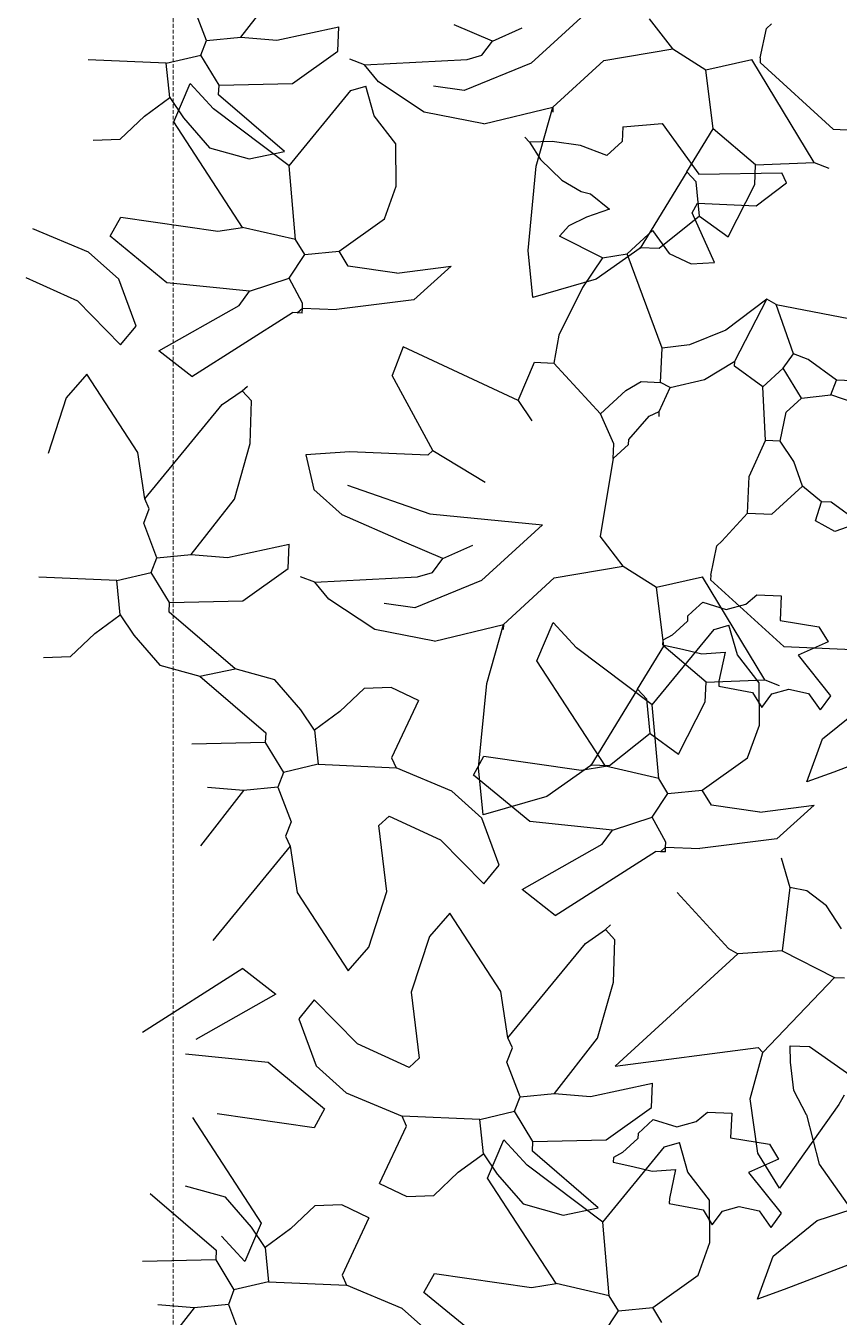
# Model space of a CAD drawing. Header units: inches. Extents: x 2960 to 8891, y 1487 to 4457.
# Drawn here: x 3000.8 to 3054, y 3528.1 to 3612.5 of the extents above; entities that cross this region are included whole.
import ezdxf

# ---------------------------------------------------------------- set-up
doc = ezdxf.new("R2010")
doc.units = ezdxf.units.IN
doc.header["$MEASUREMENT"] = 0
doc.linetypes.add('HIDDEN', pattern=[0.375, 0.25, -0.125])
doc.layers.add('A-FLOR-FTPT', color=6, linetype='HIDDEN', lineweight=13)
doc.layers.add('G-HEDGE', color=96, linetype='Continuous', lineweight=25)

msp = doc.modelspace()

# ---------------------------------------------------------------- linework, layer by layer
at = {"layer": 'A-FLOR-FTPT'}
msp.add_line((3010.413, 3432.76), (3010.413, 3657.76), dxfattribs=at)
at = {"layer": 'G-HEDGE'}
for p, q in [((3014.834, 3611.767), (3017.661, 3615.393)), ((3012.59, 3611.546), (3011.731, 3613.817)), ((3037.799, 3613.704), (3033.81, 3610.068)), ((3017.202, 3611.574), (3021.248, 3612.445)), ((3021.178, 3610.852), (3021.248, 3612.445)), ((3031.284, 3611.513), (3028.777, 3612.58)), ((3031.284, 3611.513), (3033.237, 3612.386)), ((3043.073, 3610.999), (3041.563, 3612.98)), ((3049.196, 3612.329), (3049.528, 3612.633)), ((3012.229, 3610.604), (3012.59, 3611.546)), ((3012.59, 3611.546), (3014.834, 3611.767)), ((3014.834, 3611.767), (3017.202, 3611.574)), ((3048.794, 3610.431), (3049.196, 3612.329)), ((3018.213, 3608.746), (3021.178, 3610.852)), ((3030.606, 3610.585), (3031.284, 3611.513)), ((3038.57, 3610.238), (3043.073, 3610.999)), ((3043.073, 3610.999), (3045.247, 3609.628)), ((3009.971, 3610.063), (3004.874, 3610.286)), ((3009.971, 3610.063), (3012.229, 3610.604)), ((3010.192, 3607.82), (3009.971, 3610.063)), ((3013.42, 3608.636), (3012.229, 3610.604)), ((3022.917, 3609.963), (3021.975, 3610.323)), ((3022.917, 3609.963), (3029.636, 3610.309)), ((3023.836, 3608.853), (3022.917, 3609.963)), ((3033.81, 3610.068), (3029.446, 3608.285)), ((3029.636, 3610.309), (3030.606, 3610.585)), ((3035.246, 3607.191), (3038.57, 3610.238)), ((3045.247, 3609.628), (3048.246, 3610.307)), ((3052.325, 3603.574), (3048.246, 3610.307)), ((3048.794, 3610.431), (3048.78, 3610.112)), ((3048.78, 3610.112), (3053.57, 3605.754)), ((3045.718, 3605.777), (3045.247, 3609.628)), ((3010.458, 3606.239), (3011.525, 3608.746)), ((3013.048, 3607.084), (3011.525, 3608.746)), ((3013.393, 3607.999), (3013.42, 3608.636)), ((3013.42, 3608.636), (3018.213, 3608.746)), ((3017.994, 3603.356), (3022.039, 3608.288)), ((3022.039, 3608.288), (3023.009, 3608.565)), ((3023.562, 3606.625), (3023.009, 3608.565)), ((3026.828, 3606.88), (3023.836, 3608.853)), ((3029.446, 3608.285), (3027.446, 3608.577)), ((3008.544, 3606.615), (3010.192, 3607.82)), ((3010.192, 3607.82), (3011.092, 3606.504)), ((3017.7, 3604.3), (3013.393, 3607.999)), ((3006.952, 3605.11), (3008.544, 3606.615)), ((3011.092, 3606.504), (3012.791, 3604.548)), ((3017.994, 3603.356), (3013.048, 3607.084)), ((3024.974, 3604.794), (3023.562, 3606.625)), ((3030.729, 3606.111), (3026.828, 3606.88)), ((3030.729, 3606.111), (3035.246, 3607.191)), ((3034.149, 3603.336), (3035.246, 3607.191)), ((3035.246, 3607.191), (3035.232, 3606.872)), ((3014.946, 3599.34), (3010.458, 3606.239)), ((3039.811, 3605.917), (3039.769, 3604.961)), ((3039.811, 3605.917), (3042.374, 3606.124)), ((3042.374, 3606.124), (3044.784, 3602.827)), ((3044, 3602.979), (3045.718, 3605.777)), ((3048.488, 3603.421), (3045.718, 3605.777)), ((3053.57, 3605.754), (3063.892, 3605.303)), ((3005.19, 3605.033), (3006.952, 3605.11)), ((3025, 3602.029), (3024.974, 3604.794)), ((3033.702, 3604.907), (3033.398, 3605.239)), ((3035.184, 3604.963), (3033.702, 3604.907)), ((3033.702, 3604.907), (3034.428, 3603.768)), ((3037.049, 3604.698), (3035.184, 3604.963)), ((3039.769, 3604.961), (3038.772, 3604.047)), ((3012.791, 3604.548), (3015.398, 3603.82)), ((3015.398, 3603.82), (3017.7, 3604.3)), ((3038.772, 3604.047), (3037.049, 3604.698)), ((3018.422, 3598.549), (3017.994, 3603.356)), ((3033.616, 3597.831), (3034.149, 3603.336)), ((3034.428, 3603.768), (3035.835, 3602.417)), ((3048.433, 3602.147), (3048.488, 3603.421)), ((3048.488, 3603.421), (3052.325, 3603.574)), ((3052.325, 3603.574), (3053.267, 3603.213)), ((3035.835, 3602.417), (3037.093, 3601.686)), ((3044, 3602.979), (3040.951, 3597.971)), ((3044.609, 3602.314), (3044, 3602.979)), ((3044.83, 3600.07), (3044.609, 3602.314)), ((3044.784, 3602.827), (3050.214, 3602.909)), ((3048.524, 3600.749), (3050.505, 3602.259)), ((3050.505, 3602.259), (3050.214, 3602.909)), ((3024.226, 3599.893), (3025, 3602.029)), ((3037.093, 3601.686), (3037.705, 3601.539)), ((3037.705, 3601.539), (3038.938, 3600.528)), ((3046.687, 3598.711), (3048.433, 3602.147)), ((3044.354, 3600.292), (3044.701, 3600.915)), ((3044.701, 3600.915), (3048.524, 3600.749)), ((3006.302, 3598.759), (3006.994, 3600.005)), ((3006.994, 3600.005), (3013.338, 3599.091)), ((3021.262, 3597.788), (3024.226, 3599.893)), ((3037.431, 3600.013), (3036.292, 3599.448)), ((3038.938, 3600.528), (3037.431, 3600.013)), ((3044.83, 3600.07), (3042.184, 3597.95)), ((3045.808, 3597.037), (3044.354, 3600.292)), ((3044.83, 3600.07), (3046.687, 3598.711)), ((3004.885, 3597.722), (3001.246, 3599.245)), ((3013.338, 3599.091), (3014.946, 3599.34)), ((3018.422, 3598.549), (3014.946, 3599.34)), ((3036.292, 3599.448), (3035.668, 3598.755)), ((3040.087, 3597.605), (3041.75, 3599.129)), ((3041.75, 3599.129), (3042.838, 3597.627)), ((3010, 3595.725), (3006.302, 3598.759)), ((3019.018, 3597.566), (3018.422, 3598.549)), ((3038.48, 3597.356), (3035.668, 3598.755)), ((3006.86, 3595.946), (3004.885, 3597.722)), ((3017.992, 3596.015), (3019.018, 3597.566)), ((3019.018, 3597.566), (3021.262, 3597.788)), ((3021.857, 3596.804), (3021.262, 3597.788)), ((3033.921, 3594.746), (3033.616, 3597.831)), ((3038.48, 3597.356), (3037.172, 3595.417)), ((3040.951, 3597.971), (3038.078, 3595.947)), ((3038.48, 3597.356), (3040.087, 3597.605)), ((3042.373, 3591.44), (3040.087, 3597.605)), ((3042.184, 3597.95), (3040.91, 3598.006)), ((3042.838, 3597.627), (3044.275, 3596.95)), ((3025.029, 3596.346), (3021.857, 3596.804)), ((3025.029, 3596.346), (3028.584, 3596.805)), ((3028.584, 3596.805), (3026.143, 3594.608)), ((3044.275, 3596.95), (3045.808, 3597.037)), ((3000.789, 3596.073), (3004.16, 3594.529)), ((3007.992, 3592.885), (3006.86, 3595.946)), ((3015.402, 3595.17), (3010, 3595.725)), ((3015.402, 3595.17), (3017.992, 3596.015)), ((3018.879, 3594.38), (3017.992, 3596.015)), ((3038.078, 3595.947), (3033.921, 3594.746)), ((3014.723, 3594.242), (3015.402, 3595.17)), ((3037.172, 3595.417), (3035.628, 3592.29)), ((3049.216, 3594.654), (3046.548, 3592.613)), ((3047.124, 3590.595), (3049.216, 3594.654)), ((3049.839, 3594.307), (3049.216, 3594.654)), ((3004.16, 3594.529), (3006.981, 3591.653)), ((3009.486, 3591.278), (3014.723, 3594.242)), ((3018.533, 3593.756), (3018.865, 3594.062)), ((3018.851, 3593.743), (3018.865, 3594.062)), ((3018.865, 3594.062), (3018.879, 3594.38)), ((3018.865, 3594.062), (3021.095, 3593.965)), ((3026.143, 3594.608), (3021.095, 3593.965)), ((3049.839, 3594.307), (3056.17, 3593.073)), ((3050.975, 3591.065), (3049.839, 3594.307)), ((3011.648, 3589.588), (3018.213, 3593.77)), ((3018.533, 3593.756), (3018.213, 3593.77)), ((3018.851, 3593.743), (3018.533, 3593.756)), ((3006.981, 3591.653), (3007.992, 3592.885)), ((3035.628, 3592.29), (3035.307, 3590.472)), ((3046.548, 3592.613), (3044.162, 3591.673)), ((3011.648, 3589.588), (3009.486, 3591.278)), ((3025.458, 3591.539), (3024.737, 3589.655)), ((3032.966, 3588.02), (3025.458, 3591.539)), ((3042.275, 3589.211), (3042.373, 3591.44)), ((3044.162, 3591.673), (3042.373, 3591.44)), ((3032.966, 3588.02), (3034.033, 3590.528)), ((3034.033, 3590.528), (3035.307, 3590.472)), ((3038.355, 3587.146), (3035.307, 3590.472)), ((3045.157, 3589.404), (3047.124, 3590.595)), ((3047.11, 3590.276), (3047.124, 3590.595)), ((3050.296, 3590.137), (3050.975, 3591.065)), ((3051.917, 3590.705), (3050.975, 3591.065)), ((3053.773, 3589.347), (3051.917, 3590.705)), ((3004.768, 3589.743), (3003.425, 3588.206)), ((3008.107, 3584.619), (3004.769, 3589.744)), ((3027.397, 3584.751), (3024.737, 3589.655)), ((3048.966, 3588.919), (3047.11, 3590.276)), ((3048.966, 3588.919), (3050.296, 3590.137)), ((3051.487, 3588.17), (3050.296, 3590.137)), ((3014.936, 3588.662), (3015.268, 3588.966)), ((3040.017, 3588.67), (3041, 3589.266)), ((3041, 3589.266), (3042.275, 3589.211)), ((3042.192, 3587.299), (3042.898, 3588.864)), ((3042.898, 3588.864), (3042.275, 3589.211)), ((3042.898, 3588.864), (3045.157, 3589.404)), ((3049.132, 3585.4), (3048.966, 3588.919)), ((3053.412, 3588.405), (3053.773, 3589.347)), ((3055.365, 3589.278), (3053.773, 3589.347)), ((3003.425, 3588.206), (3002.242, 3584.568)), ((3013.621, 3587.762), (3014.936, 3588.662)), ((3015.546, 3587.997), (3014.936, 3588.662)), ((3015.463, 3585.22), (3015.546, 3587.997)), ((3032.966, 3588.02), (3033.866, 3586.704)), ((3038.355, 3587.146), (3040.017, 3588.67)), ((3050.489, 3587.256), (3051.487, 3588.17)), ((3051.487, 3588.17), (3053.412, 3588.405)), ((3056.557, 3587.31), (3053.412, 3588.405)), ((3008.564, 3581.598), (3013.621, 3587.762)), ((3039.227, 3585.193), (3038.355, 3587.146)), ((3041.541, 3587.007), (3042.192, 3587.299)), ((3042.178, 3586.98), (3042.192, 3587.299)), ((3050.087, 3585.358), (3050.489, 3587.256)), ((3040.197, 3585.471), (3041.541, 3587.007)), ((3040.183, 3585.151), (3040.197, 3585.471)), ((3048.066, 3583.056), (3049.132, 3585.4)), ((3050.087, 3585.358), (3049.132, 3585.4)), ((3050.988, 3584.043), (3050.087, 3585.358)), ((3008.563, 3581.598), (3008.107, 3584.619)), ((3014.424, 3581.58), (3015.463, 3585.22)), ((3021.967, 3584.669), (3019.086, 3584.476)), ((3027.064, 3584.447), (3021.967, 3584.669)), ((3027.397, 3584.751), (3027.064, 3584.447)), ((3027.397, 3584.751), (3030.818, 3582.687)), ((3039.186, 3584.237), (3039.227, 3585.193)), ((3039.186, 3584.237), (3040.183, 3585.151)), ((3019.086, 3584.476), (3019.625, 3582.217)), ((3039.186, 3584.237), (3038.326, 3579.168)), ((3051.556, 3582.421), (3050.988, 3584.043)), ((3047.967, 3580.663), (3048.066, 3583.056)), ((3021.467, 3580.541), (3019.625, 3582.217)), ((3021.818, 3582.487), (3027.191, 3580.62)), ((3049.561, 3580.593), (3051.556, 3582.421)), ((3052.788, 3581.41), (3051.556, 3582.421)), ((3008.854, 3580.946), (3008.564, 3581.598)), ((3011.597, 3577.954), (3014.424, 3581.58)), ((3052.414, 3580.15), (3052.788, 3581.41)), ((3053.426, 3581.382), (3052.788, 3581.41)), ((3055.282, 3580.025), (3053.426, 3581.382)), ((3008.494, 3580.004), (3008.854, 3580.946)), ((3025.54, 3578.767), (3021.467, 3580.541)), ((3027.191, 3580.62), (3034.563, 3579.891)), ((3046.291, 3578.82), (3047.967, 3580.663)), ((3047.967, 3580.663), (3049.561, 3580.593)), ((3009.353, 3577.733), (3008.494, 3580.004)), ((3034.563, 3579.891), (3030.573, 3576.255)), ((3053.661, 3579.457), (3052.414, 3580.15)), ((3055.282, 3580.025), (3053.661, 3579.457)), ((3013.965, 3577.761), (3018.011, 3578.632)), ((3017.941, 3577.039), (3018.011, 3578.632)), ((3028.047, 3577.701), (3025.54, 3578.767)), ((3039.836, 3577.187), (3038.326, 3579.168)), ((3045.959, 3578.516), (3046.291, 3578.82)), ((3009.353, 3577.733), (3011.597, 3577.954)), ((3011.597, 3577.954), (3013.965, 3577.761)), ((3028.047, 3577.701), (3030, 3578.573)), ((3045.557, 3576.618), (3045.959, 3578.516)), ((3008.992, 3576.791), (3009.353, 3577.733)), ((3014.976, 3574.933), (3017.941, 3577.039)), ((3027.369, 3576.772), (3028.047, 3577.701)), ((3035.333, 3576.425), (3039.836, 3577.187)), ((3039.836, 3577.187), (3042.01, 3575.815)), ((3006.734, 3576.251), (3001.637, 3576.473)), ((3006.734, 3576.251), (3008.992, 3576.791)), ((3006.955, 3574.007), (3006.734, 3576.251)), ((3010.184, 3574.824), (3008.992, 3576.791)), ((3019.68, 3576.15), (3018.738, 3576.51)), ((3019.68, 3576.15), (3026.399, 3576.496)), ((3020.599, 3575.04), (3019.68, 3576.15)), ((3030.573, 3576.255), (3026.209, 3574.472)), ((3026.399, 3576.496), (3027.369, 3576.772)), ((3032.009, 3573.378), (3035.333, 3576.425)), ((3042.01, 3575.815), (3045.009, 3576.494)), ((3049.088, 3569.761), (3045.009, 3576.494)), ((3045.557, 3576.618), (3045.543, 3576.299)), ((3045.543, 3576.299), (3050.333, 3571.941)), ((3042.481, 3571.964), (3042.01, 3575.815)), ((3047.844, 3574.707), (3048.572, 3575.319)), ((3048.572, 3575.319), (3050.166, 3575.25)), ((3050.166, 3575.25), (3050.096, 3573.656)), ((3010.156, 3574.186), (3010.184, 3574.824)), ((3010.184, 3574.824), (3014.976, 3574.933)), ((3023.591, 3573.067), (3020.599, 3575.04)), ((3026.209, 3574.472), (3024.209, 3574.764)), ((3044.375, 3574.225), (3045.04, 3574.834)), ((3045.04, 3574.834), (3046.575, 3574.363)), ((3046.575, 3574.363), (3047.844, 3574.707)), ((3005.307, 3572.802), (3006.955, 3574.007)), ((3006.955, 3574.007), (3007.855, 3572.691)), ((3014.463, 3570.488), (3010.156, 3574.186)), ((3044.028, 3573.602), (3043.031, 3572.688)), ((3044.042, 3573.92), (3044.028, 3573.602)), ((3044.375, 3574.225), (3044.042, 3573.92)), ((3050.096, 3573.656), (3052.631, 3573.227)), ((3003.715, 3571.297), (3005.307, 3572.802)), ((3027.492, 3572.298), (3023.591, 3573.067)), ((3027.492, 3572.298), (3032.009, 3573.378)), ((3030.912, 3569.523), (3032.009, 3573.378)), ((3032.009, 3573.378), (3031.995, 3573.059)), ((3034.199, 3571.016), (3035.266, 3573.524)), ((3036.789, 3571.861), (3035.266, 3573.524)), ((3041.735, 3568.133), (3045.78, 3573.065)), ((3045.78, 3573.065), (3046.75, 3573.342)), ((3047.303, 3571.402), (3046.75, 3573.342)), ((3052.631, 3573.227), (3053.226, 3572.243)), ((3007.855, 3572.691), (3009.554, 3570.736)), ((3041.735, 3568.133), (3036.789, 3571.861)), ((3040.763, 3569.166), (3042.481, 3571.964)), ((3042.429, 3572.369), (3042.415, 3572.049)), ((3042.415, 3572.049), (3043.711, 3571.766)), ((3043.031, 3572.688), (3042.429, 3572.369)), ((3045.251, 3569.608), (3042.481, 3571.964)), ((3050.333, 3571.941), (3060.656, 3571.491)), ((3053.226, 3572.243), (3051.273, 3571.371)), ((3001.953, 3571.22), (3003.715, 3571.297)), ((3038.687, 3564.117), (3034.199, 3571.016)), ((3043.711, 3571.766), (3044.976, 3571.462)), ((3044.976, 3571.462), (3046.494, 3571.579)), ((3046.494, 3571.579), (3046.092, 3569.681)), ((3048.715, 3569.572), (3047.303, 3571.402)), ((3051.273, 3571.371), (3053.392, 3568.724)), ((3009.554, 3570.736), (3012.161, 3570.008)), ((3012.161, 3570.008), (3014.463, 3570.488)), ((3017.07, 3569.76), (3014.463, 3570.488)), ((3012.161, 3570.008), (3016.468, 3566.309)), ((3018.768, 3567.804), (3017.07, 3569.76)), ((3030.379, 3564.018), (3030.912, 3569.523)), ((3045.196, 3568.334), (3045.251, 3569.608)), ((3045.251, 3569.608), (3049.088, 3569.761)), ((3046.092, 3569.681), (3046.078, 3569.362)), ((3046.078, 3569.362), (3048.294, 3568.947)), ((3048.741, 3566.806), (3048.715, 3569.572)), ((3049.088, 3569.761), (3050.03, 3569.4)), ((3022.908, 3569.198), (3021.316, 3567.693)), ((3024.671, 3569.275), (3022.908, 3569.198)), ((3026.457, 3568.427), (3024.671, 3569.275)), ((3040.763, 3569.166), (3037.715, 3564.159)), ((3041.372, 3568.501), (3040.763, 3569.166)), ((3041.594, 3566.257), (3041.372, 3568.501)), ((3048.294, 3568.947), (3048.89, 3567.963)), ((3048.89, 3567.963), (3049.553, 3568.863)), ((3049.553, 3568.863), (3050.656, 3569.157)), ((3050.656, 3569.157), (3051.952, 3568.872)), ((3051.952, 3568.872), (3052.714, 3567.796)), ((3053.392, 3568.724), (3052.714, 3567.796)), ((3019.668, 3566.488), (3018.768, 3567.804)), ((3021.316, 3567.693), (3019.668, 3566.488)), ((3026.457, 3568.427), (3024.696, 3564.673)), ((3042.163, 3563.327), (3041.735, 3568.133)), ((3043.45, 3564.899), (3045.196, 3568.334)), ((3052.865, 3565.904), (3055.751, 3568.235)), ((3047.967, 3564.67), (3048.741, 3566.806)), ((3016.468, 3566.309), (3016.44, 3565.672)), ((3019.668, 3566.488), (3019.89, 3564.245)), ((3041.594, 3566.257), (3038.947, 3564.137)), ((3041.594, 3566.257), (3043.45, 3564.899)), ((3061.066, 3566.59), (3053.6, 3563.724)), ((3016.44, 3565.672), (3011.647, 3565.562)), ((3016.44, 3565.672), (3017.632, 3563.704)), ((3051.843, 3563.108), (3052.865, 3565.904)), ((3024.696, 3564.673), (3024.987, 3564.022)), ((3030.042, 3563.536), (3030.735, 3564.783)), ((3030.735, 3564.783), (3037.079, 3563.868)), ((3045.002, 3562.565), (3047.967, 3564.67)), ((3017.632, 3563.704), (3017.271, 3562.762)), ((3019.89, 3564.245), (3017.632, 3563.704)), ((3019.89, 3564.245), (3024.987, 3564.022)), ((3028.626, 3562.499), (3024.987, 3564.022)), ((3033.741, 3560.502), (3030.042, 3563.536)), ((3030.684, 3560.933), (3030.379, 3564.018)), ((3037.715, 3564.159), (3034.841, 3562.134)), ((3037.079, 3563.868), (3038.687, 3564.117)), ((3038.947, 3564.137), (3037.673, 3564.193)), ((3042.163, 3563.327), (3038.687, 3564.117)), ((3053.6, 3563.724), (3051.843, 3563.108)), ((3015.027, 3562.541), (3012.659, 3562.734)), ((3017.271, 3562.762), (3015.027, 3562.541)), ((3017.271, 3562.762), (3018.13, 3560.491)), ((3042.759, 3562.343), (3042.163, 3563.327)), ((3015.027, 3562.541), (3012.199, 3558.915)), ((3030.601, 3560.724), (3028.626, 3562.499)), ((3034.841, 3562.134), (3030.684, 3560.933)), ((3041.733, 3560.792), (3042.759, 3562.343)), ((3042.759, 3562.343), (3045.002, 3562.565)), ((3045.598, 3561.581), (3045.002, 3562.565)), ((3048.77, 3561.123), (3045.598, 3561.581)), ((3048.77, 3561.123), (3052.325, 3561.582)), ((3052.325, 3561.582), (3049.884, 3559.385)), ((3018.13, 3560.491), (3017.77, 3559.549)), ((3024.53, 3560.85), (3023.864, 3560.241)), ((3024.382, 3555.927), (3023.864, 3560.241)), ((3024.53, 3560.85), (3027.901, 3559.306)), ((3031.733, 3557.663), (3030.601, 3560.724)), ((3039.143, 3559.948), (3033.741, 3560.502)), ((3039.143, 3559.948), (3041.733, 3560.792)), ((3042.62, 3559.157), (3041.733, 3560.792)), ((3017.77, 3559.549), (3018.06, 3558.897)), ((3027.901, 3559.306), (3030.722, 3556.43)), ((3038.464, 3559.02), (3039.143, 3559.948)), ((3049.884, 3559.385), (3044.836, 3558.742)), ((3018.06, 3558.897), (3013.003, 3552.733)), ((3018.06, 3558.897), (3018.516, 3555.876)), ((3033.227, 3556.055), (3038.464, 3559.02)), ((3035.388, 3554.365), (3041.954, 3558.548)), ((3042.274, 3558.534), (3041.954, 3558.548)), ((3042.274, 3558.534), (3042.606, 3558.839)), ((3042.592, 3558.52), (3042.274, 3558.534)), ((3042.592, 3558.52), (3042.606, 3558.839)), ((3042.606, 3558.839), (3042.62, 3559.157)), ((3042.606, 3558.839), (3044.836, 3558.742)), ((3030.722, 3556.43), (3031.733, 3557.663)), ((3050.163, 3558.128), (3050.717, 3556.188)), ((3018.516, 3555.876), (3021.855, 3550.752)), ((3023.199, 3552.289), (3024.382, 3555.927)), ((3035.388, 3554.365), (3033.227, 3556.055)), ((3043.361, 3555.87), (3046.713, 3552.212)), ((3050.717, 3556.188), (3050.218, 3552.059)), ((3051.845, 3555.966), (3050.717, 3556.188)), ((3053.122, 3554.989), (3051.845, 3555.966)), ((3054.111, 3553.486), (3053.122, 3554.989)), ((3028.509, 3554.52), (3027.166, 3552.983)), ((3031.848, 3549.397), (3028.51, 3554.521)), ((3037.361, 3552.539), (3038.677, 3553.439)), ((3038.677, 3553.439), (3039.009, 3553.744)), ((3039.287, 3552.774), (3038.677, 3553.439)), ((3027.166, 3552.983), (3025.983, 3549.345)), ((3032.305, 3546.375), (3037.361, 3552.539)), ((3039.204, 3549.997), (3039.287, 3552.774)), ((3021.855, 3550.752), (3023.199, 3552.289)), ((3047.337, 3551.866), (3039.31, 3544.51)), ((3046.713, 3552.212), (3047.337, 3551.866)), ((3050.218, 3552.059), (3047.337, 3551.866)), ((3050.218, 3552.059), (3053.653, 3550.314)), ((3014.976, 3550.907), (3008.41, 3546.725)), ((3014.976, 3550.907), (3017.138, 3549.217)), ((3038.165, 3546.357), (3039.204, 3549.997)), ((3053.653, 3550.314), (3048.971, 3545.41)), ((3053.653, 3550.314), (3054.291, 3550.287)), ((3017.138, 3549.217), (3011.9, 3546.253)), ((3025.983, 3549.345), (3026.5, 3545.032)), ((3032.304, 3546.375), (3031.848, 3549.397)), ((3019.643, 3548.842), (3018.632, 3547.61)), ((3022.464, 3545.967), (3019.643, 3548.842)), ((3018.632, 3547.61), (3019.764, 3544.549)), ((3025.835, 3544.422), (3022.464, 3545.967)), ((3032.235, 3544.782), (3032.595, 3545.723)), ((3032.595, 3545.723), (3032.305, 3546.375)), ((3035.338, 3542.731), (3038.165, 3546.357)), ((3039.31, 3544.51), (3048.666, 3545.744)), ((3048.666, 3545.744), (3048.971, 3545.41)), ((3050.739, 3545.854), (3052.014, 3545.798)), ((3050.767, 3544.787), (3050.739, 3545.854)), ((3052.014, 3545.798), (3059.756, 3540.354)), ((3011.222, 3545.325), (3016.624, 3544.77)), ((3025.835, 3544.423), (3026.5, 3545.032)), ((3048.138, 3542.391), (3048.971, 3545.41)), ((3016.624, 3544.77), (3020.322, 3541.736)), ((3019.764, 3544.549), (3021.738, 3542.773)), ((3033.094, 3542.51), (3032.235, 3544.782)), ((3050.98, 3542.935), (3050.767, 3544.787)), ((3037.706, 3542.538), (3041.752, 3543.409)), ((3041.682, 3541.817), (3041.752, 3543.409)), ((3021.738, 3542.773), (3025.378, 3541.25)), ((3032.733, 3541.568), (3033.094, 3542.51)), ((3033.094, 3542.51), (3035.337, 3542.731)), ((3035.338, 3542.731), (3037.706, 3542.538)), ((3048.637, 3538.828), (3048.138, 3542.391)), ((3051.819, 3541.339), (3050.98, 3542.935)), ((3054.276, 3542.626), (3053.929, 3542.002)), ((3020.322, 3541.736), (3019.63, 3540.49)), ((3030.475, 3541.028), (3032.733, 3541.568)), ((3033.924, 3539.601), (3032.733, 3541.568)), ((3038.717, 3539.711), (3041.682, 3541.817)), ((3044.607, 3540.894), (3045.335, 3541.506)), ((3045.335, 3541.506), (3046.929, 3541.437)), ((3053.929, 3542.002), (3050.044, 3536.536)), ((3011.678, 3541.155), (3016.165, 3534.256)), ((3019.63, 3540.49), (3013.285, 3541.404)), ((3025.668, 3540.599), (3025.378, 3541.25)), ((3030.475, 3541.028), (3025.378, 3541.25)), ((3030.696, 3538.784), (3030.475, 3541.028)), ((3041.138, 3540.412), (3041.803, 3541.021)), ((3041.803, 3541.021), (3043.338, 3540.55)), ((3043.338, 3540.55), (3044.607, 3540.894)), ((3046.929, 3541.437), (3046.859, 3539.843)), ((3051.819, 3541.339), (3052.636, 3538.11)), ((3023.908, 3536.846), (3025.668, 3540.599)), ((3040.791, 3539.789), (3039.794, 3538.875)), ((3040.805, 3540.107), (3040.791, 3539.789)), ((3041.138, 3540.412), (3040.805, 3540.107)), ((3046.859, 3539.843), (3049.394, 3539.414)), ((3030.962, 3537.203), (3032.029, 3539.711)), ((3033.552, 3538.048), (3032.029, 3539.711)), ((3033.897, 3538.963), (3033.924, 3539.601)), ((3038.204, 3535.265), (3033.897, 3538.963)), ((3033.924, 3539.601), (3038.717, 3539.711)), ((3038.498, 3534.321), (3042.543, 3539.252)), ((3042.543, 3539.252), (3043.513, 3539.529)), ((3044.066, 3537.59), (3043.513, 3539.529)), ((3049.394, 3539.414), (3049.989, 3538.43)), ((3029.048, 3537.579), (3030.696, 3538.784)), ((3030.696, 3538.784), (3031.596, 3537.468)), ((3039.192, 3538.556), (3039.178, 3538.237)), ((3039.178, 3538.237), (3040.474, 3537.953)), ((3039.794, 3538.875), (3039.192, 3538.556)), ((3049.989, 3538.43), (3048.036, 3537.558)), ((3050.044, 3536.536), (3048.637, 3538.828)), ((3052.636, 3538.11), (3054.741, 3535.146)), ((3027.456, 3536.074), (3029.048, 3537.579)), ((3031.596, 3537.468), (3033.295, 3535.513)), ((3038.498, 3534.321), (3033.552, 3538.048)), ((3040.474, 3537.953), (3041.739, 3537.649)), ((3041.739, 3537.649), (3043.257, 3537.766)), ((3043.257, 3537.766), (3042.855, 3535.868)), ((3045.478, 3535.759), (3044.066, 3537.59)), ((3048.036, 3537.558), (3050.155, 3534.911)), ((3013.833, 3535.947), (3011.226, 3536.675)), ((3023.908, 3536.846), (3025.694, 3535.998)), ((3035.45, 3530.304), (3030.962, 3537.203)), ((3008.924, 3536.195), (3013.231, 3532.496)), ((3015.531, 3533.991), (3013.833, 3535.947)), ((3025.694, 3535.998), (3027.456, 3536.074)), ((3042.855, 3535.868), (3042.841, 3535.549)), ((3045.504, 3532.993), (3045.478, 3535.759)), ((3019.671, 3535.385), (3018.08, 3533.88)), ((3021.434, 3535.462), (3019.671, 3535.385)), ((3023.22, 3534.614), (3021.434, 3535.462)), ((3033.295, 3535.513), (3035.902, 3534.785)), ((3035.902, 3534.785), (3038.204, 3535.265)), ((3042.841, 3535.549), (3045.058, 3535.134)), ((3045.058, 3535.134), (3045.653, 3534.15)), ((3045.653, 3534.15), (3046.316, 3535.05)), ((3046.316, 3535.05), (3047.419, 3535.345)), ((3047.419, 3535.345), (3048.715, 3535.06)), ((3048.715, 3535.06), (3049.477, 3533.983)), ((3050.155, 3534.911), (3049.477, 3533.983)), ((3052.514, 3534.422), (3054.741, 3535.146)), ((3016.165, 3534.256), (3015.098, 3531.749)), ((3016.432, 3532.676), (3015.531, 3533.991)), ((3018.08, 3533.88), (3016.432, 3532.676)), ((3023.22, 3534.614), (3021.459, 3530.86)), ((3038.926, 3529.514), (3038.498, 3534.321)), ((3049.628, 3532.091), (3052.514, 3534.422)), ((3013.576, 3533.412), (3015.098, 3531.749)), ((3013.231, 3532.496), (3013.203, 3531.859)), ((3016.432, 3532.676), (3016.653, 3530.432)), ((3044.73, 3530.857), (3045.504, 3532.993)), ((3057.829, 3532.777), (3050.363, 3529.911)), ((3013.203, 3531.859), (3008.41, 3531.749)), ((3013.203, 3531.859), (3014.395, 3529.891)), ((3048.606, 3529.295), (3049.628, 3532.091)), ((3021.459, 3530.86), (3021.75, 3530.21)), ((3026.806, 3529.723), (3027.498, 3530.97)), ((3027.498, 3530.97), (3033.842, 3530.055)), ((3041.766, 3528.752), (3044.73, 3530.857)), ((3014.395, 3529.891), (3014.034, 3528.95)), ((3016.653, 3530.432), (3014.395, 3529.891)), ((3016.653, 3530.432), (3021.75, 3530.21)), ((3025.389, 3528.686), (3021.75, 3530.21)), ((3030.504, 3526.689), (3026.806, 3529.723)), ((3033.842, 3530.055), (3035.45, 3530.304)), ((3038.926, 3529.514), (3035.45, 3530.304)), ((3050.363, 3529.911), (3048.606, 3529.295)), ((3011.79, 3528.729), (3009.422, 3528.922)), ((3014.034, 3528.95), (3011.79, 3528.729)), ((3014.034, 3528.95), (3014.893, 3526.678)), ((3039.522, 3528.53), (3038.926, 3529.514)), ((3011.79, 3528.728), (3008.962, 3525.103)), ((3027.364, 3526.911), (3025.389, 3528.686)), ((3038.496, 3526.979), (3039.522, 3528.53)), ((3039.522, 3528.53), (3041.766, 3528.752)), ((3042.361, 3527.769), (3041.766, 3528.752))]:
    msp.add_line(p, q, dxfattribs=at)
for centre in [(3053.57, 3605.754), (3050.333, 3571.941)]:
    msp.add_arc(centre, 0.0000399, 227.3475, 267.15048, dxfattribs=at)

doc.saveas('drawing.dxf')
